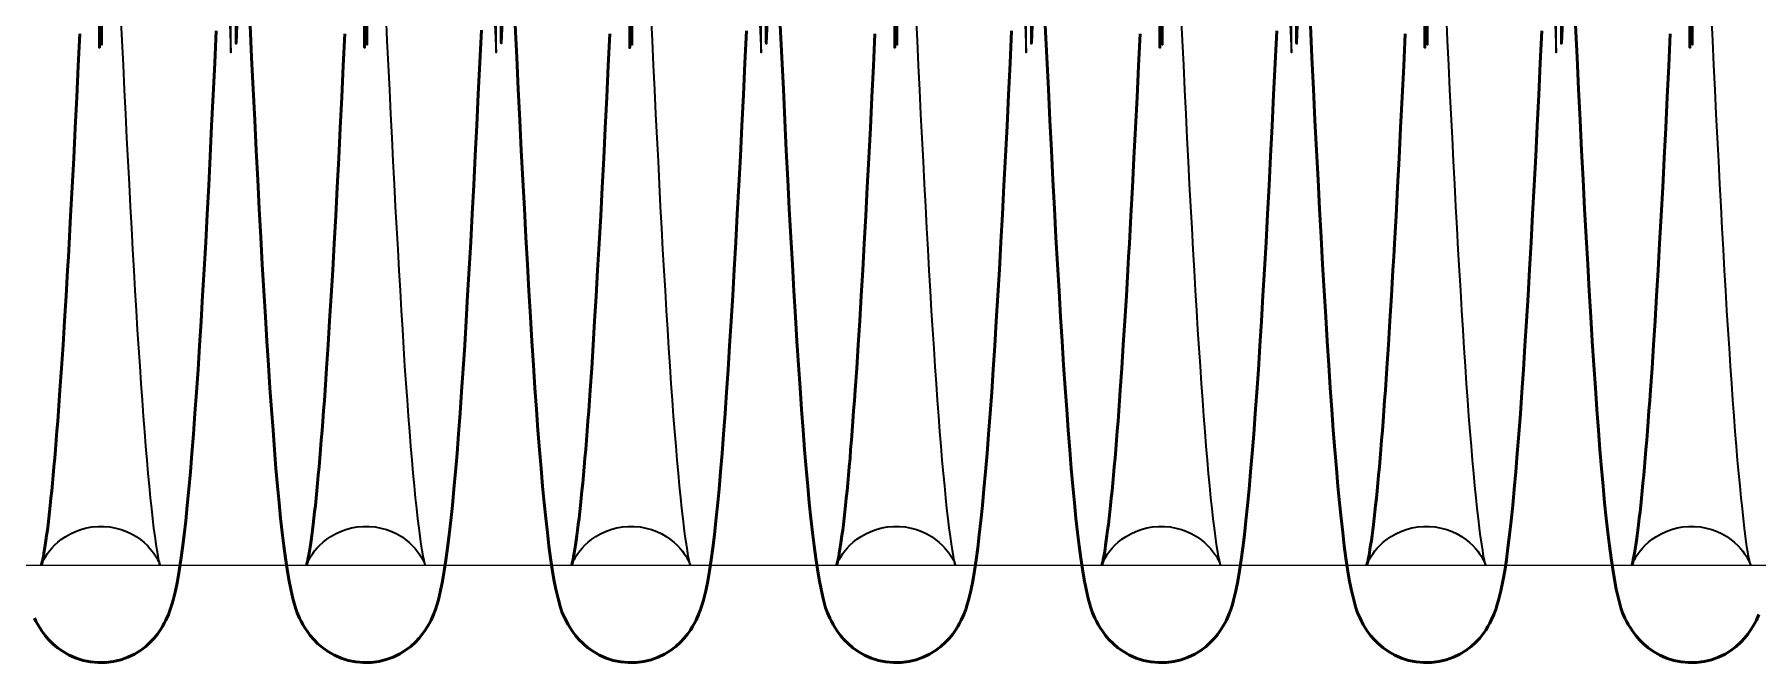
# Model space of a CAD drawing. Header units: millimetres. Extents: x 1448 to 104164, y -19509 to -89.
# Drawn here: x 56609.3 to 56713, y -3869 to -3831.2 of the extents above; entities that cross this region are included whole.
import ezdxf

# ---------------------------------------------------------------- set-up
doc = ezdxf.new("R2010")
doc.units = ezdxf.units.MM
doc.header["$LTSCALE"] = 60
doc.header["$MEASUREMENT"] = 0
doc.layers.get('0').update_dxf_attribs({"linetype": 'CONTINUOUS'})
doc.layers.add('가려진 것(ISO)', color=7, linetype='CONTINUOUS', lineweight=35)
doc.layers.add('가시적인 것(ISO)', color=7, linetype='CONTINUOUS', lineweight=50)

# ---------------------------------------------------------------- blocks, each defined once
blk = doc.blocks.new('토션스프링 3')
at = {"layer": '가려진 것(ISO)', "flags": 128}
for points in [[(21462180.69, -50952923.54), (21462180.62, -50952925.23), (21462180.54, -50952888.93)], [(21462196.63, -50952923.54), (21462196.56, -50952925.23), (21462196.49, -50952888.93)], [(21462212.58, -50952923.54), (21462212.51, -50952925.23), (21462212.44, -50952888.93)], [(21462228.53, -50952923.54), (21462228.46, -50952925.23), (21462228.38, -50952888.93)], [(21462244.47, -50952923.54), (21462244.4, -50952925.23), (21462244.33, -50952888.93)], [(21462260.42, -50952923.54), (21462260.35, -50952925.23), (21462260.28, -50952888.93)], [(21462176.07, -50952956.08), (21462176.06, -50952956.06), (21462176.04, -50952956.01), (21462176, -50952955.9), (21462175.92, -50952955.74), (21462175.86, -50952955.64), (21462175.79, -50952955.52), (21462175.7, -50952955.38), (21462175.58, -50952955.23), (21462175.44, -50952955.06), (21462175.28, -50952954.89), (21462175.08, -50952954.71), (21462174.86, -50952954.53), (21462174.6, -50952954.36), (21462174.32, -50952954.2), (21462174.02, -50952954.06), (21462173.7, -50952953.94), (21462173.36, -50952953.85), (21462173.01, -50952953.79), (21462172.66, -50952953.76), (21462172.3, -50952953.76), (21462171.95, -50952953.79), (21462171.6, -50952953.86), (21462171.27, -50952953.95), (21462170.95, -50952954.07), (21462170.65, -50952954.21), (21462170.37, -50952954.37), (21462170.12, -50952954.55), (21462169.9, -50952954.73), (21462169.7, -50952954.91), (21462169.54, -50952955.08), (21462169.4, -50952955.25), (21462169.29, -50952955.4), (21462169.2, -50952955.53), (21462169.13, -50952955.65), (21462169.07, -50952955.75), (21462169.03, -50952955.84), (21462168.97, -50952955.97), (21462168.94, -50952956.04), (21462168.93, -50952956.08), (21462168.93, -50952956.08), (21462168.94, -50952956.04), (21462168.95, -50952955.99), (21462168.97, -50952955.9), (21462169, -50952955.8), (21462169.05, -50952955.54), (21462169.11, -50952955.21), (21462169.17, -50952954.82), (21462169.23, -50952954.37), (21462169.29, -50952953.86), (21462169.36, -50952953.3), (21462169.43, -50952952.69), (21462169.5, -50952952.03), (21462169.57, -50952951.32), (21462169.64, -50952950.57), (21462169.72, -50952949.77), (21462169.79, -50952948.93), (21462169.86, -50952948.05), (21462169.93, -50952947.13), (21462170, -50952946.17), (21462170.07, -50952945.16), (21462170.14, -50952944.12), (21462170.21, -50952943.03), (21462170.28, -50952941.92), (21462170.36, -50952940.76), (21462170.43, -50952939.57), (21462170.5, -50952938.35), (21462170.57, -50952937.1), (21462170.64, -50952935.82), (21462170.71, -50952934.51), (21462170.78, -50952933.16), (21462170.85, -50952931.78), (21462170.93, -50952930.38), (21462171, -50952928.95), (21462171.07, -50952927.49), (21462171.14, -50952926.01), (21462171.21, -50952924.51), (21462171.28, -50952922.99)], [(21462172.36, -50952888.47), (21462172.43, -50952924.78), (21462172.5, -50952923.09)], [(21462192.01, -50952956.08), (21462192.01, -50952956.06), (21462191.99, -50952956.01), (21462191.94, -50952955.9), (21462191.87, -50952955.74), (21462191.81, -50952955.64), (21462191.74, -50952955.52), (21462191.64, -50952955.38), (21462191.53, -50952955.23), (21462191.39, -50952955.06), (21462191.22, -50952954.89), (21462191.03, -50952954.71), (21462190.8, -50952954.53), (21462190.55, -50952954.36), (21462190.27, -50952954.2), (21462189.97, -50952954.06), (21462189.65, -50952953.94), (21462189.31, -50952953.85), (21462188.96, -50952953.79), (21462188.61, -50952953.76), (21462188.25, -50952953.76), (21462187.9, -50952953.79), (21462187.55, -50952953.86), (21462187.21, -50952953.95), (21462186.89, -50952954.07), (21462186.59, -50952954.21), (21462186.32, -50952954.37), (21462186.07, -50952954.55), (21462185.84, -50952954.73), (21462185.65, -50952954.91), (21462185.49, -50952955.08), (21462185.35, -50952955.25), (21462185.24, -50952955.4), (21462185.15, -50952955.53), (21462185.08, -50952955.65), (21462185.02, -50952955.75), (21462184.98, -50952955.84), (21462184.92, -50952955.97), (21462184.89, -50952956.04), (21462184.88, -50952956.08), (21462184.88, -50952956.08), (21462184.89, -50952956.04), (21462184.9, -50952955.99), (21462184.92, -50952955.9), (21462184.94, -50952955.8), (21462185, -50952955.54), (21462185.05, -50952955.21), (21462185.11, -50952954.82), (21462185.18, -50952954.37), (21462185.24, -50952953.86), (21462185.31, -50952953.3), (21462185.38, -50952952.69), (21462185.45, -50952952.03), (21462185.52, -50952951.32), (21462185.59, -50952950.57), (21462185.66, -50952949.77), (21462185.73, -50952948.93), (21462185.8, -50952948.05), (21462185.88, -50952947.13), (21462185.95, -50952946.17), (21462186.02, -50952945.16), (21462186.09, -50952944.12), (21462186.16, -50952943.04), (21462186.23, -50952941.92), (21462186.3, -50952940.76), (21462186.37, -50952939.57), (21462186.45, -50952938.35), (21462186.52, -50952937.1), (21462186.59, -50952935.82), (21462186.66, -50952934.51), (21462186.73, -50952933.16), (21462186.8, -50952931.78), (21462186.87, -50952930.38), (21462186.94, -50952928.95), (21462187.02, -50952927.49), (21462187.09, -50952926.01), (21462187.16, -50952924.51), (21462187.23, -50952922.99)], [(21462188.3, -50952888.47), (21462188.37, -50952924.78), (21462188.45, -50952923.09)], [(21462207.96, -50952956.08), (21462207.96, -50952956.06), (21462207.93, -50952956.01), (21462207.89, -50952955.9), (21462207.81, -50952955.74), (21462207.76, -50952955.64), (21462207.68, -50952955.52), (21462207.59, -50952955.38), (21462207.48, -50952955.23), (21462207.34, -50952955.06), (21462207.17, -50952954.89), (21462206.97, -50952954.71), (21462206.75, -50952954.53), (21462206.5, -50952954.36), (21462206.22, -50952954.2), (21462205.91, -50952954.06), (21462205.59, -50952953.94), (21462205.26, -50952953.85), (21462204.91, -50952953.79), (21462204.55, -50952953.76), (21462204.2, -50952953.76), (21462203.84, -50952953.79), (21462203.5, -50952953.86), (21462203.16, -50952953.95), (21462202.84, -50952954.07), (21462202.54, -50952954.21), (21462202.26, -50952954.37), (21462202.01, -50952954.55), (21462201.79, -50952954.73), (21462201.6, -50952954.91), (21462201.43, -50952955.08), (21462201.3, -50952955.25), (21462201.19, -50952955.4), (21462201.09, -50952955.53), (21462201.02, -50952955.65), (21462200.97, -50952955.75), (21462200.92, -50952955.84), (21462200.87, -50952955.97), (21462200.84, -50952956.04), (21462200.82, -50952956.08), (21462200.82, -50952956.08), (21462200.83, -50952956.04), (21462200.85, -50952955.99), (21462200.87, -50952955.9), (21462200.89, -50952955.8), (21462200.94, -50952955.54), (21462201, -50952955.21), (21462201.06, -50952954.82), (21462201.12, -50952954.37), (21462201.19, -50952953.86), (21462201.26, -50952953.3), (21462201.33, -50952952.69), (21462201.4, -50952952.03), (21462201.47, -50952951.32), (21462201.54, -50952950.57), (21462201.61, -50952949.77), (21462201.68, -50952948.93), (21462201.75, -50952948.05), (21462201.82, -50952947.13), (21462201.89, -50952946.17), (21462201.96, -50952945.16), (21462202.03, -50952944.12), (21462202.11, -50952943.04), (21462202.18, -50952941.92), (21462202.25, -50952940.76), (21462202.32, -50952939.57), (21462202.39, -50952938.35), (21462202.46, -50952937.1), (21462202.53, -50952935.82), (21462202.61, -50952934.51), (21462202.68, -50952933.16), (21462202.75, -50952931.79), (21462202.82, -50952930.38), (21462202.89, -50952928.95), (21462202.96, -50952927.49), (21462203.03, -50952926.01), (21462203.11, -50952924.51), (21462203.18, -50952922.99)], [(21462204.25, -50952888.47), (21462204.32, -50952924.78), (21462204.39, -50952923.09)], [(21462223.91, -50952956.08), (21462223.9, -50952956.06), (21462223.88, -50952956.01), (21462223.84, -50952955.9), (21462223.76, -50952955.74), (21462223.7, -50952955.64), (21462223.63, -50952955.52), (21462223.54, -50952955.38), (21462223.42, -50952955.23), (21462223.28, -50952955.06), (21462223.12, -50952954.89), (21462222.92, -50952954.71), (21462222.7, -50952954.53), (21462222.44, -50952954.36), (21462222.16, -50952954.2), (21462221.86, -50952954.06), (21462221.54, -50952953.94), (21462221.2, -50952953.85), (21462220.85, -50952953.79), (21462220.5, -50952953.76), (21462220.14, -50952953.76), (21462219.79, -50952953.79), (21462219.44, -50952953.86), (21462219.11, -50952953.95), (21462218.79, -50952954.07), (21462218.49, -50952954.21), (21462218.21, -50952954.37), (21462217.96, -50952954.55), (21462217.74, -50952954.73), (21462217.54, -50952954.91), (21462217.38, -50952955.08), (21462217.24, -50952955.25), (21462217.13, -50952955.4), (21462217.04, -50952955.53), (21462216.97, -50952955.65), (21462216.91, -50952955.75), (21462216.87, -50952955.84), (21462216.81, -50952955.97), (21462216.78, -50952956.04), (21462216.77, -50952956.08), (21462216.77, -50952956.07), (21462216.78, -50952956.04), (21462216.8, -50952955.98), (21462216.81, -50952955.9), (21462216.84, -50952955.8), (21462216.89, -50952955.54), (21462216.95, -50952955.21), (21462217.01, -50952954.81), (21462217.07, -50952954.36), (21462217.14, -50952953.85), (21462217.21, -50952953.3), (21462217.28, -50952952.69), (21462217.34, -50952952.03), (21462217.41, -50952951.32), (21462217.48, -50952950.57), (21462217.56, -50952949.78), (21462217.63, -50952948.93), (21462217.7, -50952948.05), (21462217.77, -50952947.13), (21462217.84, -50952946.17), (21462217.91, -50952945.17), (21462217.98, -50952944.13), (21462218.05, -50952943.05), (21462218.12, -50952941.93), (21462218.2, -50952940.77), (21462218.27, -50952939.58), (21462218.34, -50952938.36), (21462218.41, -50952937.1), (21462218.48, -50952935.82), (21462218.55, -50952934.5), (21462218.62, -50952933.16), (21462218.69, -50952931.79), (21462218.77, -50952930.39), (21462218.84, -50952928.96), (21462218.91, -50952927.51), (21462218.98, -50952926.03), (21462219.05, -50952924.52), (21462219.12, -50952923)], [(21462220.2, -50952888.46), (21462220.27, -50952924.77), (21462220.34, -50952923.09)], [(21462239.85, -50952956.08), (21462239.85, -50952956.06), (21462239.83, -50952956.01), (21462239.78, -50952955.9), (21462239.71, -50952955.74), (21462239.65, -50952955.64), (21462239.58, -50952955.52), (21462239.48, -50952955.38), (21462239.37, -50952955.23), (21462239.23, -50952955.06), (21462239.06, -50952954.89), (21462238.87, -50952954.71), (21462238.64, -50952954.53), (21462238.39, -50952954.36), (21462238.11, -50952954.2), (21462237.81, -50952954.06), (21462237.49, -50952953.94), (21462237.15, -50952953.85), (21462236.8, -50952953.79), (21462236.45, -50952953.76), (21462236.09, -50952953.76), (21462235.74, -50952953.79), (21462235.39, -50952953.86), (21462235.05, -50952953.95), (21462234.73, -50952954.07), (21462234.43, -50952954.21), (21462234.16, -50952954.37), (21462233.91, -50952954.55), (21462233.68, -50952954.73), (21462233.49, -50952954.91), (21462233.33, -50952955.08), (21462233.19, -50952955.25), (21462233.08, -50952955.4), (21462232.99, -50952955.53), (21462232.92, -50952955.65), (21462232.86, -50952955.75), (21462232.82, -50952955.84), (21462232.76, -50952955.97), (21462232.73, -50952956.04), (21462232.72, -50952956.08), (21462232.72, -50952956.08), (21462232.73, -50952956.04), (21462232.74, -50952955.99), (21462232.76, -50952955.9), (21462232.78, -50952955.8), (21462232.84, -50952955.54), (21462232.89, -50952955.21), (21462232.95, -50952954.82), (21462233.02, -50952954.37), (21462233.08, -50952953.87), (21462233.15, -50952953.3), (21462233.22, -50952952.69), (21462233.29, -50952952.03), (21462233.36, -50952951.32), (21462233.43, -50952950.56), (21462233.5, -50952949.77), (21462233.57, -50952948.93), (21462233.64, -50952948.05), (21462233.72, -50952947.13), (21462233.79, -50952946.17), (21462233.86, -50952945.16), (21462233.93, -50952944.12), (21462234, -50952943.03), (21462234.07, -50952941.91), (21462234.14, -50952940.76), (21462234.21, -50952939.57), (21462234.29, -50952938.35), (21462234.36, -50952937.1), (21462234.43, -50952935.82), (21462234.5, -50952934.51), (21462234.57, -50952933.16), (21462234.64, -50952931.78), (21462234.71, -50952930.38), (21462234.79, -50952928.95), (21462234.86, -50952927.49), (21462234.93, -50952926.01), (21462235, -50952924.51), (21462235.07, -50952922.99)], [(21462236.14, -50952888.47), (21462236.21, -50952924.78), (21462236.29, -50952923.09)], [(21462255.8, -50952956.08), (21462255.8, -50952956.06), (21462255.78, -50952956.01), (21462255.73, -50952955.9), (21462255.65, -50952955.74), (21462255.6, -50952955.64), (21462255.52, -50952955.52), (21462255.43, -50952955.38), (21462255.32, -50952955.23), (21462255.18, -50952955.06), (21462255.01, -50952954.89), (21462254.81, -50952954.71), (21462254.59, -50952954.53), (21462254.34, -50952954.36), (21462254.06, -50952954.2), (21462253.75, -50952954.06), (21462253.43, -50952953.94), (21462253.1, -50952953.85), (21462252.75, -50952953.79), (21462252.39, -50952953.76), (21462252.04, -50952953.76), (21462251.68, -50952953.79), (21462251.34, -50952953.86), (21462251, -50952953.95), (21462250.68, -50952954.07), (21462250.38, -50952954.21), (21462250.1, -50952954.37), (21462249.85, -50952954.55), (21462249.63, -50952954.73), (21462249.44, -50952954.91), (21462249.27, -50952955.08), (21462249.14, -50952955.25), (21462249.03, -50952955.4), (21462248.94, -50952955.53), (21462248.86, -50952955.65), (21462248.81, -50952955.75), (21462248.76, -50952955.84), (21462248.71, -50952955.97), (21462248.68, -50952956.04), (21462248.67, -50952956.08), (21462248.67, -50952956.08), (21462248.67, -50952956.04), (21462248.69, -50952955.99), (21462248.71, -50952955.9), (21462248.73, -50952955.8), (21462248.78, -50952955.54), (21462248.84, -50952955.21), (21462248.9, -50952954.82), (21462248.96, -50952954.37), (21462249.03, -50952953.86), (21462249.1, -50952953.3), (21462249.17, -50952952.69), (21462249.24, -50952952.03), (21462249.31, -50952951.32), (21462249.38, -50952950.56), (21462249.45, -50952949.77), (21462249.52, -50952948.93), (21462249.59, -50952948.05), (21462249.66, -50952947.13), (21462249.73, -50952946.17), (21462249.8, -50952945.16), (21462249.88, -50952944.12), (21462249.95, -50952943.03), (21462250.02, -50952941.91), (21462250.09, -50952940.76), (21462250.16, -50952939.57), (21462250.23, -50952938.35), (21462250.3, -50952937.1), (21462250.37, -50952935.82), (21462250.45, -50952934.51), (21462250.52, -50952933.16), (21462250.59, -50952931.78), (21462250.66, -50952930.38), (21462250.73, -50952928.95), (21462250.8, -50952927.49), (21462250.88, -50952926.01), (21462250.95, -50952924.51), (21462251.02, -50952922.99)], [(21462252.09, -50952888.47), (21462252.16, -50952924.78), (21462252.23, -50952923.09)], [(21462271.75, -50952956.08), (21462271.74, -50952956.06), (21462271.72, -50952956.01), (21462271.68, -50952955.9), (21462271.6, -50952955.74), (21462271.54, -50952955.64), (21462271.47, -50952955.52), (21462271.38, -50952955.38), (21462271.26, -50952955.23), (21462271.12, -50952955.06), (21462270.96, -50952954.89), (21462270.76, -50952954.71), (21462270.54, -50952954.53), (21462270.28, -50952954.36), (21462270, -50952954.2), (21462269.7, -50952954.06), (21462269.38, -50952953.94), (21462269.04, -50952953.85), (21462268.69, -50952953.79), (21462268.34, -50952953.76), (21462267.98, -50952953.76), (21462267.63, -50952953.79), (21462267.28, -50952953.86), (21462266.95, -50952953.95), (21462266.63, -50952954.07), (21462266.33, -50952954.21), (21462266.05, -50952954.37), (21462265.8, -50952954.55), (21462265.58, -50952954.73), (21462265.38, -50952954.91), (21462265.22, -50952955.08), (21462265.08, -50952955.25), (21462264.97, -50952955.4), (21462264.88, -50952955.53), (21462264.81, -50952955.65), (21462264.76, -50952955.75), (21462264.71, -50952955.84), (21462264.65, -50952955.97), (21462264.62, -50952956.04), (21462264.61, -50952956.08), (21462264.61, -50952956.08), (21462264.62, -50952956.04), (21462264.64, -50952955.99), (21462264.65, -50952955.9), (21462264.68, -50952955.8), (21462264.73, -50952955.54), (21462264.79, -50952955.21), (21462264.85, -50952954.82), (21462264.91, -50952954.37), (21462264.98, -50952953.86), (21462265.04, -50952953.3), (21462265.11, -50952952.69), (21462265.18, -50952952.03), (21462265.25, -50952951.32), (21462265.33, -50952950.57), (21462265.4, -50952949.77), (21462265.47, -50952948.93), (21462265.54, -50952948.05), (21462265.61, -50952947.13), (21462265.68, -50952946.17), (21462265.75, -50952945.16), (21462265.82, -50952944.12), (21462265.89, -50952943.03), (21462265.97, -50952941.92), (21462266.04, -50952940.76), (21462266.11, -50952939.57), (21462266.18, -50952938.35), (21462266.25, -50952937.1), (21462266.32, -50952935.82), (21462266.39, -50952934.51), (21462266.46, -50952933.16), (21462266.54, -50952931.78), (21462266.61, -50952930.38), (21462266.68, -50952928.95), (21462266.75, -50952927.49), (21462266.82, -50952926.01), (21462266.89, -50952924.51), (21462266.97, -50952922.99)], [(21462268.04, -50952888.47), (21462268.11, -50952924.78), (21462268.18, -50952923.09)]]:
    blk.add_lwpolyline(points, dxfattribs=at)
at = {"layer": '가시적인 것(ISO)', "flags": 128}
for points in [[(21462172.48, -50952922.76), (21462172.58, -50952924.93), (21462172.67, -50952889.1)], [(21462173.77, -50952924.12), (21462173.86, -50952926.04), (21462173.95, -50952927.93), (21462174.04, -50952929.78), (21462174.13, -50952931.59), (21462174.22, -50952933.35), (21462174.32, -50952935.07), (21462174.41, -50952936.73), (21462174.45, -50952937.54), (21462174.5, -50952938.34), (21462174.59, -50952939.89), (21462174.68, -50952941.39), (21462174.77, -50952942.84), (21462174.86, -50952944.23), (21462174.95, -50952945.55), (21462175, -50952946.19), (21462175.05, -50952946.81), (21462175.09, -50952947.42), (21462175.14, -50952948), (21462175.18, -50952948.57), (21462175.23, -50952949.12), (21462175.27, -50952949.66), (21462175.32, -50952950.17), (21462175.36, -50952950.67), (21462175.41, -50952951.15), (21462175.45, -50952951.62), (21462175.5, -50952952.06), (21462175.54, -50952952.49), (21462175.58, -50952952.89), (21462175.63, -50952953.27), (21462175.67, -50952953.64), (21462175.71, -50952953.98), (21462175.76, -50952954.3), (21462175.8, -50952954.6), (21462175.84, -50952954.88), (21462175.88, -50952955.13), (21462175.92, -50952955.36), (21462175.95, -50952955.56), (21462175.99, -50952955.73), (21462176.02, -50952955.88), (21462176.04, -50952955.98), (21462176.06, -50952956.05), (21462176.07, -50952956.08)], [(21462188.43, -50952922.76), (21462188.52, -50952924.93), (21462188.62, -50952889.1)], [(21462189.71, -50952924.12), (21462189.8, -50952926.04), (21462189.9, -50952927.93), (21462189.99, -50952929.78), (21462190.08, -50952931.59), (21462190.17, -50952933.35), (21462190.26, -50952935.07), (21462190.35, -50952936.73), (21462190.4, -50952937.54), (21462190.45, -50952938.34), (21462190.54, -50952939.89), (21462190.63, -50952941.39), (21462190.72, -50952942.84), (21462190.81, -50952944.23), (21462190.9, -50952945.55), (21462190.95, -50952946.19), (21462190.99, -50952946.81), (21462191.04, -50952947.42), (21462191.08, -50952948), (21462191.13, -50952948.57), (21462191.17, -50952949.12), (21462191.22, -50952949.66), (21462191.26, -50952950.17), (21462191.31, -50952950.67), (21462191.35, -50952951.15), (21462191.4, -50952951.62), (21462191.44, -50952952.06), (21462191.49, -50952952.49), (21462191.53, -50952952.89), (21462191.57, -50952953.27), (21462191.62, -50952953.64), (21462191.66, -50952953.98), (21462191.7, -50952954.3), (21462191.74, -50952954.6), (21462191.79, -50952954.88), (21462191.83, -50952955.13), (21462191.86, -50952955.36), (21462191.9, -50952955.56), (21462191.93, -50952955.73), (21462191.96, -50952955.88), (21462191.99, -50952955.98), (21462192.01, -50952956.05), (21462192.01, -50952956.08)], [(21462204.38, -50952922.76), (21462204.47, -50952924.93), (21462204.56, -50952889.1)], [(21462205.66, -50952924.12), (21462205.75, -50952926.04), (21462205.84, -50952927.93), (21462205.93, -50952929.78), (21462206.03, -50952931.59), (21462206.12, -50952933.35), (21462206.21, -50952935.07), (21462206.3, -50952936.73), (21462206.35, -50952937.54), (21462206.39, -50952938.34), (21462206.48, -50952939.89), (21462206.57, -50952941.39), (21462206.67, -50952942.84), (21462206.76, -50952944.23), (21462206.85, -50952945.55), (21462206.89, -50952946.19), (21462206.94, -50952946.81), (21462206.98, -50952947.42), (21462207.03, -50952948), (21462207.07, -50952948.57), (21462207.12, -50952949.12), (21462207.16, -50952949.66), (21462207.21, -50952950.17), (21462207.25, -50952950.67), (21462207.3, -50952951.15), (21462207.34, -50952951.62), (21462207.39, -50952952.06), (21462207.43, -50952952.49), (21462207.48, -50952952.89), (21462207.52, -50952953.27), (21462207.56, -50952953.64), (21462207.61, -50952953.98), (21462207.65, -50952954.3), (21462207.69, -50952954.6), (21462207.73, -50952954.88), (21462207.77, -50952955.13), (21462207.81, -50952955.36), (21462207.85, -50952955.56), (21462207.88, -50952955.73), (21462207.91, -50952955.88), (21462207.94, -50952955.98), (21462207.95, -50952956.05), (21462207.96, -50952956.08)], [(21462220.33, -50952922.76), (21462220.42, -50952924.93), (21462220.51, -50952889.1)], [(21462221.61, -50952924.12), (21462221.7, -50952926.04), (21462221.79, -50952927.93), (21462221.88, -50952929.78), (21462221.97, -50952931.59), (21462222.07, -50952933.35), (21462222.16, -50952935.07), (21462222.25, -50952936.73), (21462222.29, -50952937.54), (21462222.34, -50952938.34), (21462222.43, -50952939.89), (21462222.52, -50952941.39), (21462222.61, -50952942.84), (21462222.7, -50952944.23), (21462222.8, -50952945.55), (21462222.84, -50952946.19), (21462222.89, -50952946.81), (21462222.93, -50952947.42), (21462222.98, -50952948), (21462223.02, -50952948.57), (21462223.07, -50952949.12), (21462223.11, -50952949.66), (21462223.16, -50952950.17), (21462223.2, -50952950.67), (21462223.25, -50952951.15), (21462223.29, -50952951.62), (21462223.34, -50952952.06), (21462223.38, -50952952.49), (21462223.42, -50952952.89), (21462223.47, -50952953.27), (21462223.51, -50952953.64), (21462223.55, -50952953.98), (21462223.6, -50952954.3), (21462223.64, -50952954.6), (21462223.68, -50952954.88), (21462223.72, -50952955.13), (21462223.76, -50952955.36), (21462223.79, -50952955.56), (21462223.83, -50952955.73), (21462223.86, -50952955.88), (21462223.88, -50952955.98), (21462223.9, -50952956.05), (21462223.91, -50952956.08)], [(21462236.27, -50952922.77), (21462236.36, -50952924.94), (21462236.46, -50952889.11)], [(21462237.55, -50952924.12), (21462237.65, -50952926.05), (21462237.74, -50952927.93), (21462237.83, -50952929.79), (21462237.92, -50952931.59), (21462238.01, -50952933.36), (21462238.1, -50952935.07), (21462238.19, -50952936.73), (21462238.29, -50952938.34), (21462238.38, -50952939.9), (21462238.47, -50952941.4), (21462238.56, -50952942.84), (21462238.65, -50952944.23), (21462238.74, -50952945.55), (21462238.79, -50952946.19), (21462238.83, -50952946.81), (21462238.88, -50952947.42), (21462238.92, -50952948), (21462238.97, -50952948.57), (21462239.01, -50952949.12), (21462239.06, -50952949.66), (21462239.1, -50952950.18), (21462239.15, -50952950.67), (21462239.19, -50952951.16), (21462239.24, -50952951.62), (21462239.28, -50952952.06), (21462239.33, -50952952.49), (21462239.37, -50952952.89), (21462239.41, -50952953.27), (21462239.46, -50952953.64), (21462239.5, -50952953.98), (21462239.54, -50952954.3), (21462239.58, -50952954.6), (21462239.63, -50952954.88), (21462239.67, -50952955.13), (21462239.7, -50952955.36), (21462239.74, -50952955.56), (21462239.77, -50952955.73), (21462239.8, -50952955.88), (21462239.83, -50952955.98), (21462239.85, -50952956.05), (21462239.85, -50952956.08)], [(21462252.22, -50952922.76), (21462252.31, -50952924.93), (21462252.4, -50952889.1)], [(21462253.5, -50952924.12), (21462253.59, -50952926.04), (21462253.68, -50952927.93), (21462253.78, -50952929.78), (21462253.87, -50952931.59), (21462253.96, -50952933.35), (21462254.05, -50952935.07), (21462254.14, -50952936.73), (21462254.19, -50952937.54), (21462254.23, -50952938.34), (21462254.32, -50952939.89), (21462254.42, -50952941.39), (21462254.51, -50952942.84), (21462254.6, -50952944.23), (21462254.69, -50952945.55), (21462254.73, -50952946.19), (21462254.78, -50952946.81), (21462254.83, -50952947.42), (21462254.87, -50952948), (21462254.92, -50952948.57), (21462254.96, -50952949.12), (21462255.01, -50952949.66), (21462255.05, -50952950.17), (21462255.1, -50952950.67), (21462255.14, -50952951.15), (21462255.19, -50952951.62), (21462255.23, -50952952.06), (21462255.27, -50952952.49), (21462255.32, -50952952.89), (21462255.36, -50952953.27), (21462255.4, -50952953.64), (21462255.45, -50952953.98), (21462255.49, -50952954.3), (21462255.53, -50952954.6), (21462255.57, -50952954.88), (21462255.61, -50952955.13), (21462255.65, -50952955.36), (21462255.69, -50952955.56), (21462255.72, -50952955.73), (21462255.75, -50952955.88), (21462255.78, -50952955.98), (21462255.79, -50952956.05), (21462255.8, -50952956.08)], [(21462268.17, -50952922.76), (21462268.26, -50952924.93), (21462268.35, -50952889.1)], [(21462269.45, -50952924.12), (21462269.54, -50952926.04), (21462269.63, -50952927.93), (21462269.72, -50952929.78), (21462269.81, -50952931.59), (21462269.91, -50952933.35), (21462270, -50952935.07), (21462270.09, -50952936.73), (21462270.13, -50952937.54), (21462270.18, -50952938.34), (21462270.27, -50952939.89), (21462270.36, -50952941.39), (21462270.45, -50952942.84), (21462270.54, -50952944.23), (21462270.64, -50952945.55), (21462270.68, -50952946.19), (21462270.73, -50952946.81), (21462270.77, -50952947.42), (21462270.82, -50952948), (21462270.86, -50952948.57), (21462270.91, -50952949.12), (21462270.95, -50952949.66), (21462271, -50952950.17), (21462271.04, -50952950.67), (21462271.09, -50952951.15), (21462271.13, -50952951.62), (21462271.18, -50952952.06), (21462271.22, -50952952.49), (21462271.26, -50952952.89), (21462271.31, -50952953.27), (21462271.35, -50952953.64), (21462271.39, -50952953.98), (21462271.44, -50952954.3), (21462271.48, -50952954.6), (21462271.52, -50952954.88), (21462271.56, -50952955.13), (21462271.6, -50952955.36), (21462271.63, -50952955.56), (21462271.67, -50952955.73), (21462271.7, -50952955.88), (21462271.72, -50952955.98), (21462271.74, -50952956.05), (21462271.75, -50952956.08)], [(21462179.46, -50952923.59), (21462179.37, -50952925.54), (21462179.28, -50952927.45), (21462179.19, -50952929.31), (21462179.1, -50952931.13), (21462179.01, -50952932.91), (21462178.92, -50952934.65), (21462178.82, -50952936.35), (21462178.73, -50952938), (21462178.64, -50952939.59), (21462178.55, -50952941.14), (21462178.46, -50952942.62), (21462178.36, -50952944.05), (21462178.27, -50952945.42), (21462178.18, -50952946.72), (21462178.09, -50952947.97), (21462178, -50952949.15), (21462177.9, -50952950.28), (21462177.81, -50952951.34), (21462177.72, -50952952.33), (21462177.62, -50952953.26), (21462177.53, -50952954.13), (21462177.43, -50952954.93), (21462177.33, -50952955.66), (21462177.23, -50952956.33), (21462177.13, -50952956.95), (21462177.01, -50952957.54), (21462176.88, -50952958.09), (21462176.74, -50952958.65), (21462176.63, -50952958.95), (21462176.49, -50952959.28), (21462176.4, -50952959.46), (21462176.29, -50952959.66), (21462176.16, -50952959.86), (21462176.02, -50952960.08), (21462175.84, -50952960.32), (21462175.63, -50952960.57), (21462175.39, -50952960.81), (21462175.1, -50952961.06), (21462174.77, -50952961.29), (21462174.39, -50952961.5), (21462173.99, -50952961.68), (21462173.56, -50952961.82), (21462173.11, -50952961.91), (21462172.65, -50952961.95), (21462172.19, -50952961.94), (21462171.73, -50952961.88), (21462171.29, -50952961.78), (21462170.87, -50952961.63), (21462170.47, -50952961.44), (21462170.12, -50952961.22), (21462169.8, -50952960.98), (21462169.52, -50952960.73), (21462169.29, -50952960.48), (21462169.09, -50952960.24), (21462168.93, -50952960.01), (21462168.79, -50952959.79), (21462168.68, -50952959.59), (21462168.58, -50952959.4), (21462168.43, -50952959.06)], [(21462195.41, -50952923.59), (21462195.32, -50952925.54), (21462195.23, -50952927.45), (21462195.14, -50952929.31), (21462195.05, -50952931.13), (21462194.95, -50952932.91), (21462194.86, -50952934.65), (21462194.77, -50952936.35), (21462194.68, -50952938), (21462194.59, -50952939.59), (21462194.49, -50952941.14), (21462194.4, -50952942.62), (21462194.31, -50952944.05), (21462194.22, -50952945.42), (21462194.13, -50952946.72), (21462194.04, -50952947.97), (21462193.94, -50952949.15), (21462193.85, -50952950.28), (21462193.76, -50952951.34), (21462193.66, -50952952.33), (21462193.57, -50952953.26), (21462193.47, -50952954.13), (21462193.38, -50952954.93), (21462193.28, -50952955.66), (21462193.18, -50952956.33), (21462193.08, -50952956.95), (21462192.96, -50952957.54), (21462192.83, -50952958.09), (21462192.69, -50952958.65), (21462192.58, -50952958.95), (21462192.43, -50952959.28), (21462192.34, -50952959.46), (21462192.23, -50952959.66), (21462192.11, -50952959.86), (21462191.97, -50952960.08), (21462191.79, -50952960.32), (21462191.58, -50952960.57), (21462191.33, -50952960.81), (21462191.04, -50952961.06), (21462190.71, -50952961.29), (21462190.34, -50952961.5), (21462189.94, -50952961.68), (21462189.51, -50952961.82), (21462189.06, -50952961.91), (21462188.6, -50952961.95), (21462188.14, -50952961.94), (21462187.68, -50952961.88), (21462187.24, -50952961.78), (21462186.81, -50952961.63), (21462186.42, -50952961.44), (21462186.07, -50952961.22), (21462185.75, -50952960.98), (21462185.47, -50952960.73), (21462185.23, -50952960.48), (21462185.04, -50952960.24), (21462184.87, -50952960.01), (21462184.74, -50952959.79), (21462184.62, -50952959.59), (21462184.53, -50952959.4), (21462184.38, -50952959.06), (21462184.26, -50952958.75), (21462184.17, -50952958.46), (21462184.09, -50952958.19), (21462183.95, -50952957.63), (21462183.83, -50952957.05), (21462183.72, -50952956.43), (21462183.62, -50952955.77), (21462183.53, -50952955.05), (21462183.43, -50952954.27), (21462183.34, -50952953.42), (21462183.24, -50952952.5), (21462183.15, -50952951.52), (21462183.06, -50952950.48), (21462182.97, -50952949.37), (21462182.87, -50952948.2), (21462182.78, -50952946.97), (21462182.69, -50952945.67), (21462182.6, -50952944.31), (21462182.51, -50952942.89), (21462182.41, -50952941.41), (21462182.32, -50952939.87), (21462182.23, -50952938.29), (21462182.14, -50952936.65), (21462182.05, -50952934.97), (21462181.95, -50952933.24), (21462181.86, -50952931.47), (21462181.77, -50952929.65), (21462181.68, -50952927.78), (21462181.59, -50952925.88), (21462181.5, -50952923.94)], [(21462180.4, -50952888.84), (21462180.31, -50952924.68), (21462180.21, -50952922.52)], [(21462211.36, -50952923.59), (21462211.27, -50952925.54), (21462211.17, -50952927.45), (21462211.08, -50952929.31), (21462210.99, -50952931.13), (21462210.9, -50952932.91), (21462210.81, -50952934.65), (21462210.72, -50952936.35), (21462210.63, -50952938), (21462210.53, -50952939.59), (21462210.44, -50952941.14), (21462210.35, -50952942.62), (21462210.26, -50952944.05), (21462210.17, -50952945.42), (21462210.07, -50952946.72), (21462209.98, -50952947.97), (21462209.89, -50952949.15), (21462209.8, -50952950.28), (21462209.7, -50952951.34), (21462209.61, -50952952.33), (21462209.52, -50952953.26), (21462209.42, -50952954.13), (21462209.32, -50952954.93), (21462209.23, -50952955.66), (21462209.13, -50952956.33), (21462209.02, -50952956.95), (21462208.91, -50952957.54), (21462208.78, -50952958.09), (21462208.63, -50952958.65), (21462208.53, -50952958.95), (21462208.38, -50952959.28), (21462208.29, -50952959.46), (21462208.18, -50952959.66), (21462208.06, -50952959.86), (21462207.91, -50952960.08), (21462207.74, -50952960.32), (21462207.53, -50952960.56), (21462207.28, -50952960.81), (21462206.99, -50952961.06), (21462206.66, -50952961.29), (21462206.29, -50952961.5), (21462205.89, -50952961.68), (21462205.46, -50952961.82), (21462205.01, -50952961.91), (21462204.55, -50952961.95), (21462204.08, -50952961.94), (21462203.63, -50952961.88), (21462203.18, -50952961.78), (21462202.76, -50952961.63), (21462202.37, -50952961.44), (21462202.01, -50952961.22), (21462201.69, -50952960.98), (21462201.42, -50952960.73), (21462201.18, -50952960.48), (21462200.98, -50952960.24), (21462200.82, -50952960.01), (21462200.68, -50952959.79), (21462200.57, -50952959.59), (21462200.47, -50952959.4), (21462200.32, -50952959.06), (21462200.21, -50952958.75), (21462200.11, -50952958.46), (21462200.03, -50952958.19), (21462199.9, -50952957.63), (21462199.78, -50952957.05), (21462199.67, -50952956.43), (21462199.57, -50952955.77), (21462199.47, -50952955.05), (21462199.38, -50952954.27), (21462199.29, -50952953.42), (21462199.19, -50952952.5), (21462199.1, -50952951.52), (21462199.01, -50952950.48), (21462198.91, -50952949.37), (21462198.82, -50952948.2), (21462198.73, -50952946.97), (21462198.64, -50952945.67), (21462198.54, -50952944.31), (21462198.45, -50952942.89), (21462198.36, -50952941.41), (21462198.27, -50952939.87), (21462198.18, -50952938.29), (21462198.08, -50952936.65), (21462197.99, -50952934.97), (21462197.9, -50952933.24), (21462197.81, -50952931.47), (21462197.72, -50952929.65), (21462197.63, -50952927.78), (21462197.53, -50952925.88), (21462197.44, -50952923.94)], [(21462196.34, -50952888.84), (21462196.25, -50952924.68), (21462196.16, -50952922.52)], [(21462227.31, -50952923.59), (21462227.21, -50952925.54), (21462227.12, -50952927.45), (21462227.03, -50952929.31), (21462226.94, -50952931.13), (21462226.85, -50952932.91), (21462226.76, -50952934.65), (21462226.66, -50952936.35), (21462226.57, -50952938), (21462226.48, -50952939.59), (21462226.39, -50952941.14), (21462226.3, -50952942.62), (21462226.2, -50952944.05), (21462226.11, -50952945.42), (21462226.02, -50952946.72), (21462225.93, -50952947.97), (21462225.84, -50952949.15), (21462225.74, -50952950.28), (21462225.65, -50952951.34), (21462225.56, -50952952.33), (21462225.46, -50952953.26), (21462225.37, -50952954.13), (21462225.27, -50952954.93), (21462225.17, -50952955.66), (21462225.07, -50952956.33), (21462224.97, -50952956.95), (21462224.85, -50952957.54), (21462224.72, -50952958.09), (21462224.58, -50952958.65), (21462224.47, -50952958.95), (21462224.33, -50952959.28), (21462224.23, -50952959.46), (21462224.13, -50952959.66), (21462224.01, -50952959.86), (21462223.86, -50952960.08), (21462223.69, -50952960.32), (21462223.48, -50952960.56), (21462223.23, -50952960.81), (21462222.94, -50952961.06), (21462222.61, -50952961.29), (21462222.24, -50952961.5), (21462221.83, -50952961.68), (21462221.4, -50952961.82), (21462220.96, -50952961.91), (21462220.49, -50952961.95), (21462220.03, -50952961.94), (21462219.57, -50952961.88), (21462219.13, -50952961.78), (21462218.71, -50952961.63), (21462218.32, -50952961.44), (21462217.96, -50952961.22), (21462217.64, -50952960.98), (21462217.36, -50952960.73), (21462217.13, -50952960.48), (21462216.93, -50952960.24), (21462216.77, -50952960.01), (21462216.63, -50952959.79), (21462216.52, -50952959.59), (21462216.42, -50952959.4), (21462216.27, -50952959.06), (21462216.15, -50952958.75), (21462216.06, -50952958.46), (21462215.98, -50952958.19), (21462215.85, -50952957.63), (21462215.73, -50952957.05), (21462215.62, -50952956.43), (21462215.52, -50952955.77), (21462215.42, -50952955.05), (21462215.33, -50952954.27), (21462215.23, -50952953.42), (21462215.14, -50952952.5), (21462215.05, -50952951.52), (21462214.95, -50952950.48), (21462214.86, -50952949.37), (21462214.77, -50952948.2), (21462214.68, -50952946.97), (21462214.58, -50952945.67), (21462214.49, -50952944.31), (21462214.4, -50952942.89), (21462214.31, -50952941.41), (21462214.21, -50952939.87), (21462214.12, -50952938.29), (21462214.03, -50952936.65), (21462213.94, -50952934.97), (21462213.85, -50952933.24), (21462213.76, -50952931.47), (21462213.66, -50952929.65), (21462213.57, -50952927.78), (21462213.48, -50952925.88), (21462213.39, -50952923.94)], [(21462212.29, -50952888.84), (21462212.2, -50952924.68), (21462212.11, -50952922.52)], [(21462243.25, -50952923.59), (21462243.16, -50952925.54), (21462243.07, -50952927.45), (21462242.98, -50952929.31), (21462242.89, -50952931.13), (21462242.79, -50952932.91), (21462242.7, -50952934.65), (21462242.61, -50952936.35), (21462242.52, -50952938), (21462242.43, -50952939.59), (21462242.34, -50952941.14), (21462242.24, -50952942.62), (21462242.15, -50952944.05), (21462242.06, -50952945.42), (21462241.97, -50952946.72), (21462241.88, -50952947.97), (21462241.78, -50952949.15), (21462241.69, -50952950.28), (21462241.6, -50952951.34), (21462241.5, -50952952.33), (21462241.41, -50952953.26), (21462241.31, -50952954.13), (21462241.22, -50952954.93), (21462241.12, -50952955.66), (21462241.02, -50952956.33), (21462240.92, -50952956.95), (21462240.8, -50952957.54), (21462240.67, -50952958.09), (21462240.52, -50952958.64), (21462240.42, -50952958.95), (21462240.27, -50952959.28), (21462240.07, -50952959.66), (21462239.95, -50952959.86), (21462239.81, -50952960.08), (21462239.63, -50952960.32), (21462239.42, -50952960.56), (21462239.17, -50952960.81), (21462238.88, -50952961.06), (21462238.55, -50952961.29), (21462238.18, -50952961.5), (21462237.78, -50952961.68), (21462237.35, -50952961.82), (21462236.9, -50952961.91), (21462236.44, -50952961.95), (21462235.98, -50952961.94), (21462235.52, -50952961.88), (21462235.08, -50952961.78), (21462234.66, -50952961.63), (21462234.26, -50952961.44), (21462233.91, -50952961.22), (21462233.59, -50952960.98), (21462233.31, -50952960.73), (21462233.08, -50952960.48), (21462232.88, -50952960.24), (21462232.71, -50952960.01), (21462232.58, -50952959.79), (21462232.46, -50952959.59), (21462232.37, -50952959.4), (21462232.22, -50952959.06), (21462232.1, -50952958.75), (21462232.01, -50952958.46), (21462231.93, -50952958.19), (21462231.79, -50952957.63), (21462231.67, -50952957.05), (21462231.56, -50952956.43), (21462231.46, -50952955.77), (21462231.37, -50952955.05), (21462231.27, -50952954.27), (21462231.18, -50952953.42), (21462231.09, -50952952.51), (21462230.99, -50952951.52), (21462230.9, -50952950.48), (21462230.81, -50952949.37), (21462230.71, -50952948.2), (21462230.62, -50952946.97), (21462230.53, -50952945.67), (21462230.44, -50952944.31), (21462230.35, -50952942.89), (21462230.25, -50952941.41), (21462230.16, -50952939.87), (21462230.07, -50952938.29), (21462229.98, -50952936.65), (21462229.89, -50952934.97), (21462229.79, -50952933.24), (21462229.7, -50952931.47), (21462229.61, -50952929.65), (21462229.52, -50952927.78), (21462229.43, -50952925.88), (21462229.34, -50952923.94)], [(21462228.24, -50952888.84), (21462228.15, -50952924.68), (21462228.05, -50952922.52)], [(21462259.2, -50952923.59), (21462259.11, -50952925.54), (21462259.02, -50952927.45), (21462258.92, -50952929.31), (21462258.83, -50952931.13), (21462258.74, -50952932.91), (21462258.65, -50952934.65), (21462258.56, -50952936.35), (21462258.47, -50952938), (21462258.37, -50952939.59), (21462258.28, -50952941.14), (21462258.19, -50952942.62), (21462258.1, -50952944.05), (21462258.01, -50952945.42), (21462257.91, -50952946.72), (21462257.82, -50952947.97), (21462257.73, -50952949.15), (21462257.64, -50952950.27), (21462257.54, -50952951.33), (21462257.45, -50952952.33), (21462257.36, -50952953.26), (21462257.26, -50952954.13), (21462257.16, -50952954.93), (21462257.07, -50952955.66), (21462256.97, -50952956.33), (21462256.86, -50952956.95), (21462256.75, -50952957.54), (21462256.62, -50952958.09), (21462256.47, -50952958.65), (21462256.37, -50952958.95), (21462256.23, -50952959.28), (21462256.13, -50952959.46), (21462256.03, -50952959.66), (21462255.9, -50952959.86), (21462255.75, -50952960.08), (21462255.58, -50952960.32), (21462255.37, -50952960.57), (21462255.12, -50952960.82), (21462254.83, -50952961.06), (21462254.49, -50952961.3), (21462254.12, -50952961.51), (21462253.72, -50952961.68), (21462253.29, -50952961.82), (21462252.84, -50952961.91), (21462252.38, -50952961.95), (21462251.92, -50952961.94), (21462251.46, -50952961.88), (21462251.02, -50952961.77), (21462250.6, -50952961.62), (21462250.2, -50952961.43), (21462249.85, -50952961.21), (21462249.53, -50952960.98), (21462249.25, -50952960.73), (21462249.02, -50952960.48), (21462248.82, -50952960.23), (21462248.66, -50952960.01), (21462248.52, -50952959.79), (21462248.41, -50952959.59), (21462248.31, -50952959.4), (21462248.16, -50952959.06), (21462248.05, -50952958.75), (21462247.87, -50952958.18), (21462247.74, -50952957.62), (21462247.62, -50952957.05), (21462247.52, -50952956.44), (21462247.42, -50952955.78), (21462247.32, -50952955.05), (21462247.22, -50952954.26), (21462247.13, -50952953.41), (21462247.03, -50952952.5), (21462246.94, -50952951.52), (21462246.85, -50952950.48), (21462246.75, -50952949.37), (21462246.66, -50952948.19), (21462246.57, -50952946.95), (21462246.48, -50952945.64), (21462246.38, -50952944.28), (21462246.29, -50952942.86), (21462246.2, -50952941.38), (21462246.11, -50952939.85), (21462246.01, -50952938.26), (21462245.92, -50952936.63), (21462245.83, -50952934.95), (21462245.74, -50952933.22), (21462245.65, -50952931.44), (21462245.56, -50952929.61), (21462245.47, -50952927.75), (21462245.37, -50952925.84), (21462245.28, -50952923.9)], [(21462244.18, -50952888.82), (21462244.09, -50952924.66), (21462244, -50952922.5)], [(21462272.17, -50952959.28), (21462272.08, -50952959.46), (21462271.97, -50952959.66), (21462271.85, -50952959.86), (21462271.7, -50952960.08), (21462271.52, -50952960.32), (21462271.32, -50952960.57), (21462271.07, -50952960.82), (21462270.78, -50952961.06), (21462270.45, -50952961.29), (21462270.08, -50952961.5), (21462269.67, -50952961.68), (21462269.24, -50952961.82), (21462268.79, -50952961.91), (21462268.33, -50952961.95), (21462267.87, -50952961.94), (21462267.41, -50952961.88), (21462266.97, -50952961.78), (21462266.55, -50952961.62), (21462266.16, -50952961.44), (21462265.8, -50952961.22), (21462265.48, -50952960.98), (21462265.2, -50952960.73), (21462264.97, -50952960.48), (21462264.77, -50952960.24), (21462264.61, -50952960.01), (21462264.47, -50952959.79), (21462264.36, -50952959.59), (21462264.26, -50952959.4), (21462264.11, -50952959.06), (21462264, -50952958.75), (21462263.9, -50952958.46), (21462263.82, -50952958.19), (21462263.69, -50952957.63), (21462263.57, -50952957.05), (21462263.46, -50952956.43), (21462263.36, -50952955.76), (21462263.26, -50952955.04), (21462263.17, -50952954.26), (21462263.07, -50952953.42), (21462262.98, -50952952.5), (21462262.89, -50952951.52), (21462262.79, -50952950.48), (21462262.7, -50952949.37), (21462262.61, -50952948.2), (21462262.52, -50952946.97), (21462262.42, -50952945.67), (21462262.33, -50952944.31), (21462262.24, -50952942.89), (21462262.15, -50952941.41), (21462262.06, -50952939.87), (21462261.96, -50952938.29), (21462261.87, -50952936.65), (21462261.78, -50952934.97), (21462261.69, -50952933.24), (21462261.6, -50952931.47), (21462261.51, -50952929.65), (21462261.41, -50952927.79), (21462261.32, -50952925.88), (21462261.23, -50952923.94)], [(21462260.13, -50952888.84), (21462260.04, -50952924.68), (21462259.95, -50952922.52)]]:
    blk.add_lwpolyline(points, dxfattribs=at)
blk = doc.blocks.new('토션스프링1234')
blk.add_blockref('토션스프링 3', (188.1, -4314.91))

msp = doc.modelspace()

# ---------------------------------------------------------------- linework, layer by layer
at = {"color": 3}
msp.add_line((51099.32, -3863.18), (60099.32, -3863.18), dxfattribs=at)

# ---------------------------------------------------------------- block references
at = {"xscale": -1}
msp.add_blockref('토션스프링1234', (21519069.58, 50953407.83), dxfattribs=at)

doc.saveas('drawing.dxf')
